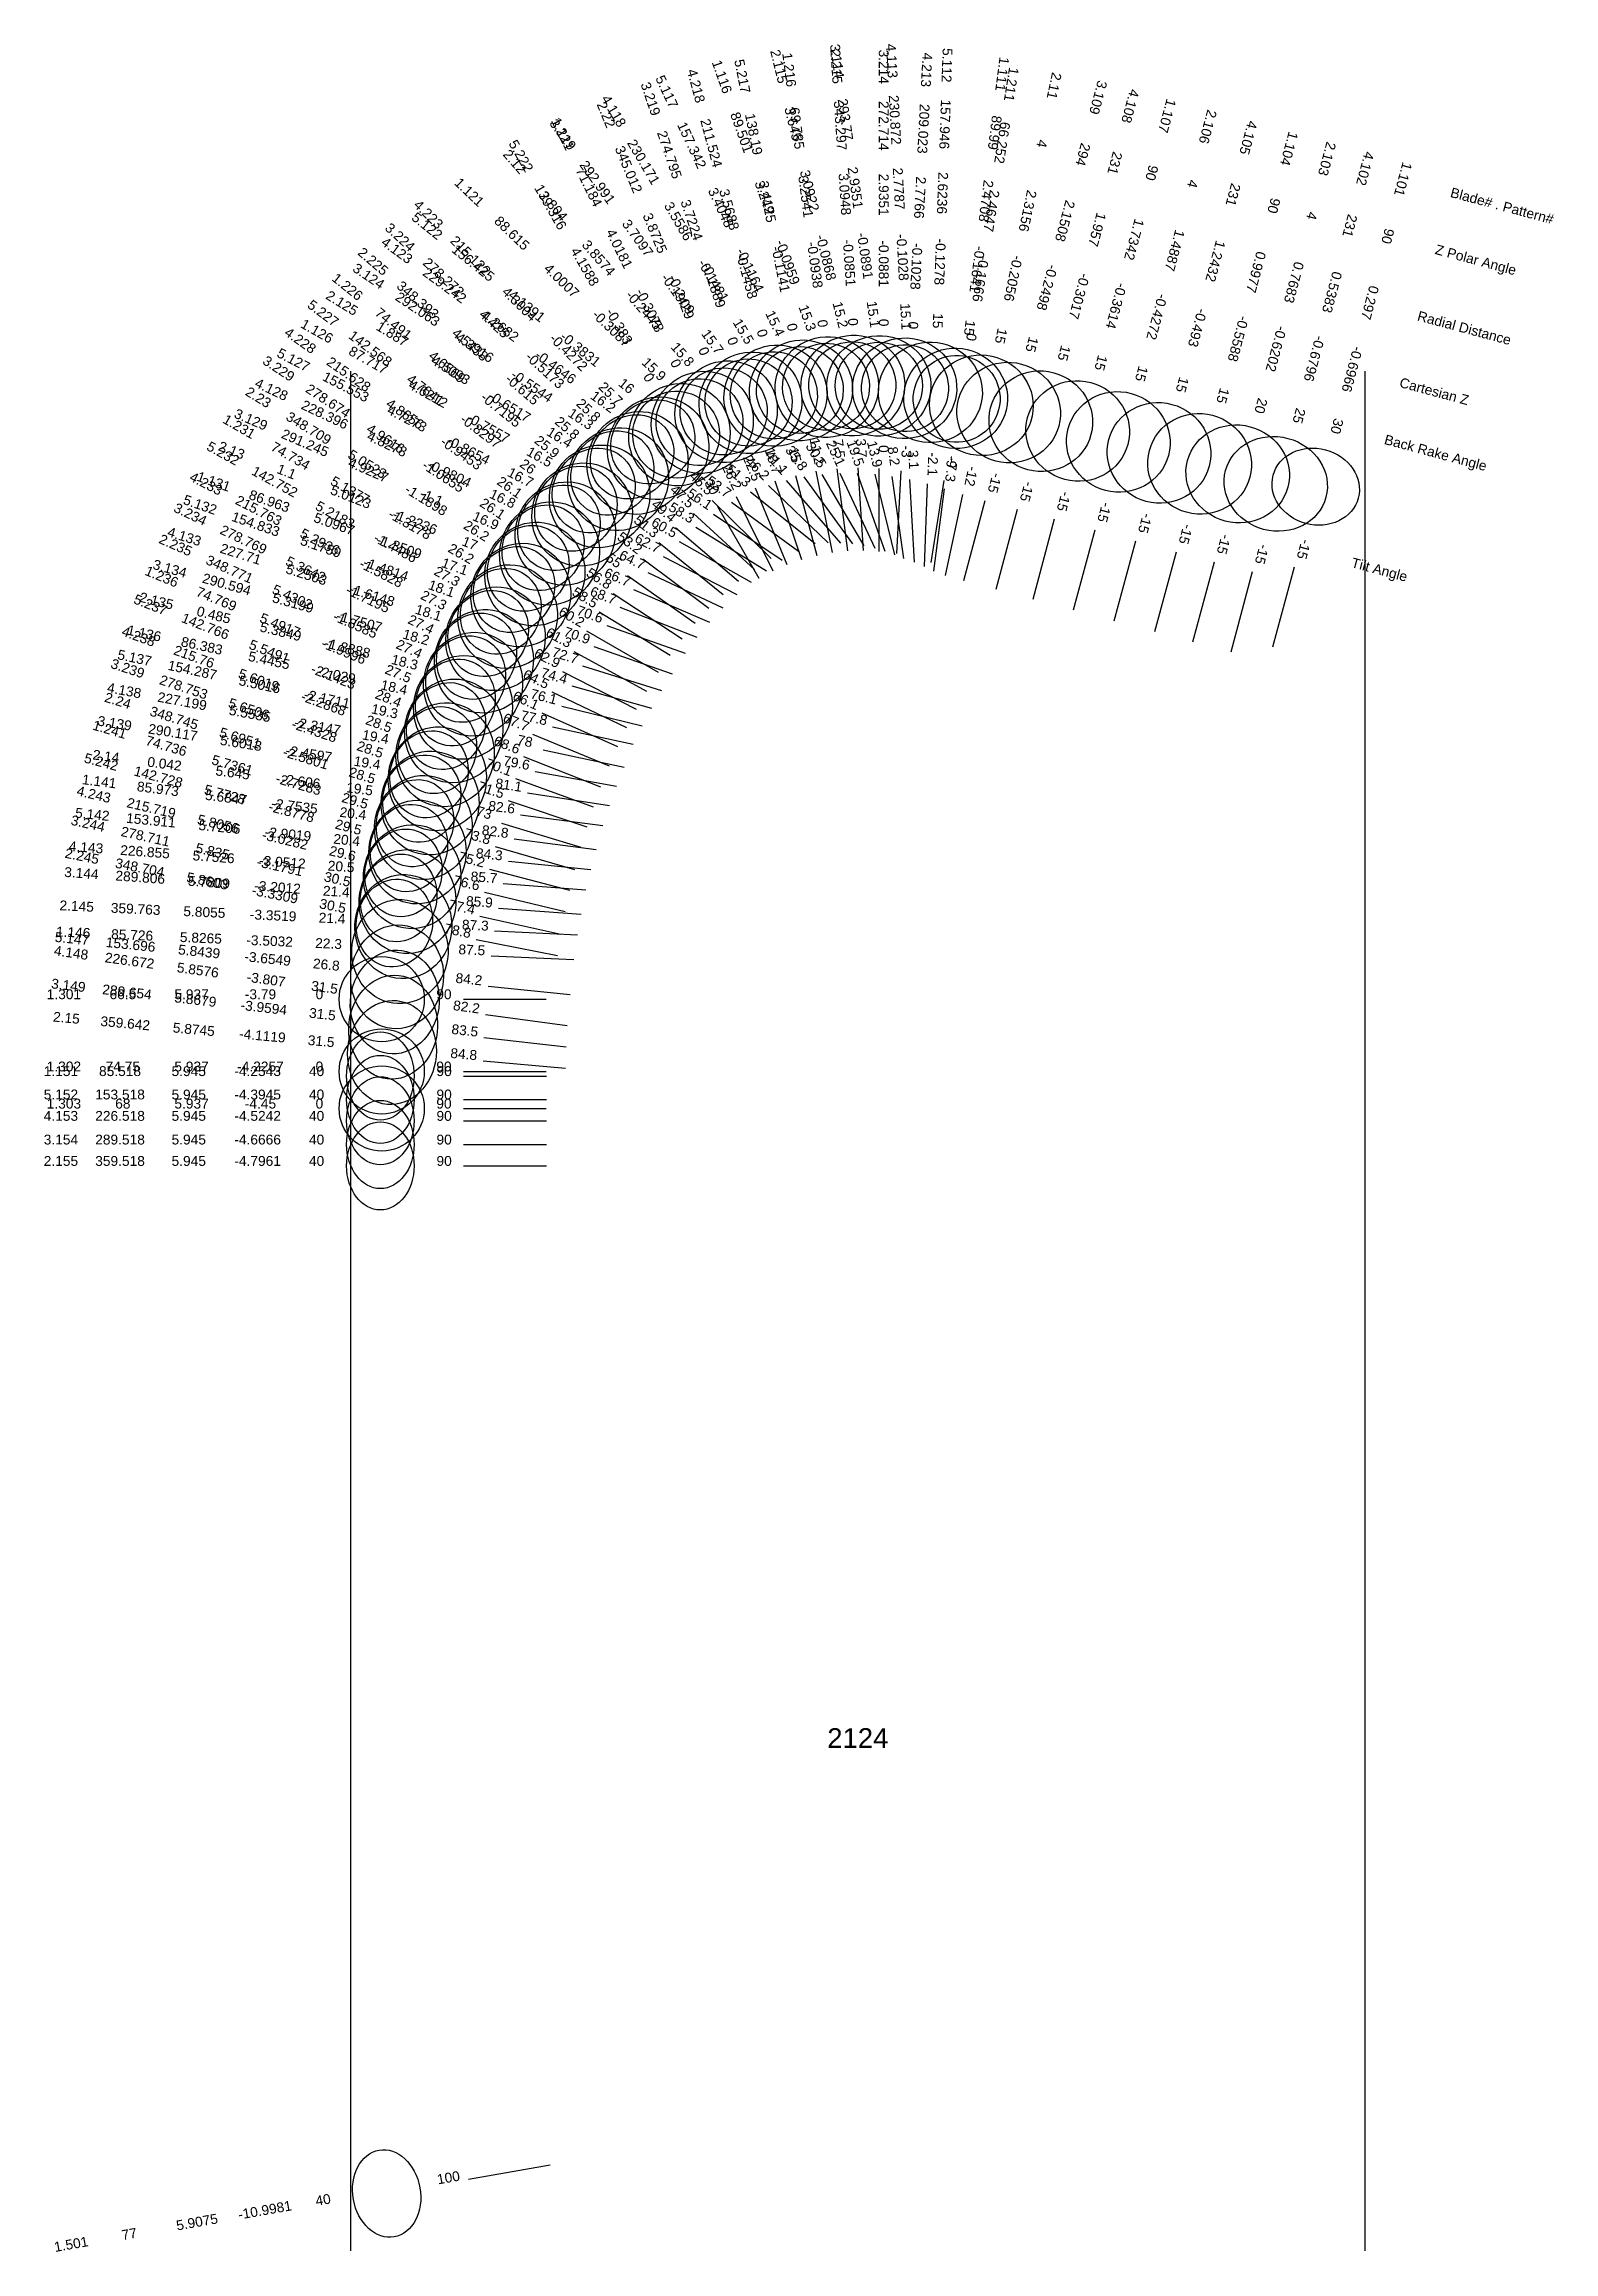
# Model space of a CAD drawing. Header units: inches. Extents: x 28 to 37.1, y 6.7 to 20.
import ezdxf
from ezdxf.enums import TextEntityAlignment as Align

# ---------------------------------------------------------------- set-up
doc = ezdxf.new("R2010")
doc.units = ezdxf.units.IN
doc.header["$MEASUREMENT"] = 0
for name, color, linetype, true_color in [('Blade_1', 30, 'Continuous', 0xff7f00), ('Blade_2', 7, 'Continuous', 0xcccc00), ('Blade_3', 7, 'Continuous', 0x00cc00), ('Blade_4', 7, 'Continuous', 0x00cccc), ('Blade_5', 7, 'Continuous', 0x0066cc)]:
    doc.layers.add(name, color=color, linetype=linetype, true_color=true_color)
doc.styles.get("Standard").update_dxf_attribs({"font": 'arial.ttf'})

msp = doc.modelspace()

# ---------------------------------------------------------------- linework, layer by layer
for p, q in [((29.875, 18), (29.875, 6.656)), ((36, 18), (36, 6.656))]:
    msp.add_line(p, q)
at = {"layer": 'Blade_1'}
for p, q in [((32.811, 17.41), (32.876, 16.915)), ((32.935, 17.384), (33.102, 16.913)), ((33.457, 17.34), (33.379, 16.846)), ((32.203, 17.244), (32.424, 16.795)), ((32.398, 17.31), (32.759, 16.964)), ((33.459, 17.289), (33.395, 16.793)), ((34.123, 17.106), (33.994, 16.623)), ((31.736, 16.966), (32.126, 16.653)), ((31.859, 16.973), (32.294, 16.727)), ((34.86, 16.908), (34.73, 16.426)), ((35.573, 16.817), (35.443, 16.334)), ((31.299, 16.432), (31.733, 16.184)), ((31.423, 16.466), (31.895, 16.299)), ((30.974, 15.809), (31.436, 15.619)), ((31.094, 15.854), (31.582, 15.749)), ((30.748, 15.131), (31.228, 14.992)), ((30.862, 15.177), (31.358, 15.114)), ((30.724, 14.472), (31.224, 14.45)), ((30.557, 14.21), (31.057, 14.21)), ((30.557, 13.774), (31.057, 13.774)), ((30.558, 13.746), (31.058, 13.746)), ((30.557, 13.55), (31.057, 13.55)), ((30.588, 7.089), (31.081, 7.176))]:
    msp.add_line(p, q, dxfattribs=at)
for centre, major_axis, ratio in [((32.751, 17.904), (0.296, 0.105), 0.964461), ((32.746, 17.906), (0.26, 0.034), 1), ((33.529, 17.836), (0.311, -0.04), 0.965898), ((31.999, 17.691), (0.217, 0.227), 0.961677), ((31.982, 17.692), (0.235, 0.116), 1), ((33.535, 17.833), (0.259, -0.041), 1), ((34.266, 17.639), (0.303, -0.081), 0.965926), ((35.002, 17.441), (0.303, -0.081), 0.965926), ((31.379, 17.244), (0.154, 0.273), 0.958623), ((31.343, 17.28), (0.166, 0.208), 0.899456), ((35.703, 17.303), (0.257, -0.069), 0.866025), ((30.903, 16.649), (0.104, 0.296), 0.955877), ((30.862, 16.682), (0.132, 0.231), 0.896879), ((30.554, 15.971), (0.066, 0.307), 0.949043), ((30.508, 16), (0.101, 0.246), 0.88737), ((30.264, 15.272), (0.074, 0.255), 0.870234), ((30.315, 15.246), (0.039, 0.312), 0.937362), ((30.173, 14.497), (0.014, 0.314), 0.925182), ((30.063, 14.21), (0, 0.257), 1), ((30.063, 13.774), (0, 0.257), 1), ((30.055, 13.746), (0, 0.266), 0.766045), ((30.063, 13.55), (0, 0.257), 1), ((30.093, 7.002), (-0.046, 0.262), 0.766045)]:
    msp.add_ellipse(centre, major_axis=major_axis, ratio=ratio, dxfattribs=at)
at = {"layer": 'Blade_2'}
for p, q in [((32.505, 17.34), (32.834, 16.963)), ((32.938, 17.416), (32.971, 16.917)), ((33.04, 17.378), (33.16, 16.892)), ((32.319, 17.295), (32.51, 16.833)), ((33.57, 17.255), (33.466, 16.766)), ((31.838, 17.057), (32.218, 16.732)), ((31.96, 17.059), (32.386, 16.796)), ((34.369, 17.04), (34.239, 16.557)), ((35.089, 16.847), (34.96, 16.364)), ((31.377, 16.547), (31.804, 16.286)), ((31.501, 16.576), (31.967, 16.394)), ((31.03, 15.938), (31.487, 15.735)), ((31.15, 15.979), (31.636, 15.859)), ((30.902, 15.323), (31.398, 15.259)), ((30.786, 15.273), (31.265, 15.127)), ((30.634, 14.571), (31.124, 14.474)), ((30.745, 14.622), (31.245, 14.598)), ((30.675, 13.838), (31.173, 13.793)), ((30.558, 13.204), (31.058, 13.204))]:
    msp.add_line(p, q, dxfattribs=at)
for centre, major_axis, ratio in [((32.908, 17.913), (0.305, 0.075), 0.964891), ((32.905, 17.915), (0.262, 0.017), 1), ((33.684, 17.794), (0.307, -0.065), 0.965926), ((32.143, 17.755), (0.237, 0.206), 0.962291), ((32.128, 17.757), (0.243, 0.1), 1), ((34.511, 17.573), (0.303, -0.081), 0.965926), ((31.491, 17.348), (0.165, 0.267), 0.959221), ((31.456, 17.385), (0.173, 0.202), 0.900016), ((35.232, 17.38), (0.303, -0.081), 0.939693), ((30.988, 16.776), (0.114, 0.293), 0.956389), ((30.948, 16.81), (0.139, 0.227), 0.89736), ((30.615, 16.111), (0.075, 0.305), 0.94944), ((30.57, 16.142), (0.108, 0.243), 0.887741), ((30.355, 15.394), (0.04, 0.311), 0.942807), ((30.305, 15.42), (0.078, 0.254), 0.87843), ((30.14, 14.669), (0.052, 0.261), 0.861253), ((30.194, 14.648), (0.015, 0.314), 0.931068), ((30.125, 13.888), (0.029, 0.313), 0.852344), ((30.055, 13.204), (0, 0.266), 0.766045)]:
    msp.add_ellipse(centre, major_axis=major_axis, ratio=ratio, dxfattribs=at)
at = {"layer": 'Blade_3'}
for p, q in [((32.438, 17.338), (32.599, 16.864)), ((32.613, 17.362), (32.906, 16.957)), ((33.065, 17.412), (33.065, 16.912)), ((33.143, 17.365), (33.214, 16.87)), ((33.706, 17.217), (33.577, 16.735)), ((31.946, 17.142), (32.314, 16.804)), ((32.066, 17.138), (32.481, 16.859)), ((31.46, 16.659), (31.878, 16.385)), ((31.584, 16.682), (32.043, 16.485)), ((31.09, 16.064), (31.542, 15.849)), ((31.211, 16.101), (31.693, 15.967)), ((30.827, 15.408), (31.301, 15.25)), ((30.944, 15.455), (31.438, 15.378)), ((30.656, 14.711), (31.144, 14.603)), ((30.769, 14.759), (31.268, 14.723)), ((30.68, 13.978), (31.177, 13.922)), ((30.558, 13.333), (31.058, 13.333))]:
    msp.add_line(p, q, dxfattribs=at)
for centre, major_axis, ratio in [((32.29, 17.809), (0.255, 0.184), 0.962884), ((33.065, 17.911), (0.311, 0.045), 0.965258), ((33.065, 17.912), (0.263, 0), 1), ((32.278, 17.811), (0.249, 0.084), 1), ((33.849, 17.75), (0.303, -0.081), 0.965926), ((31.608, 17.446), (0.175, 0.261), 0.959827), ((31.575, 17.483), (0.18, 0.196), 0.900585), ((31.077, 16.9), (0.124, 0.288), 0.95692), ((31.038, 16.934), (0.146, 0.223), 0.897858), ((30.68, 16.249), (0.084, 0.302), 0.949861), ((30.636, 16.28), (0.114, 0.24), 0.888134), ((30.399, 15.54), (0.049, 0.31), 0.943107), ((30.349, 15.567), (0.084, 0.252), 0.87871), ((30.165, 14.821), (0.058, 0.26), 0.861412), ((30.219, 14.799), (0.023, 0.313), 0.93124), ((30.132, 14.041), (0.035, 0.312), 0.852387), ((30.055, 13.333), (0, 0.266), 0.766045)]:
    msp.add_ellipse(centre, major_axis=major_axis, ratio=ratio, dxfattribs=at)
at = {"layer": 'Blade_4'}
for p, q in [((32.561, 17.371), (32.69, 16.888)), ((32.721, 17.377), (32.975, 16.946)), ((33.197, 17.398), (33.171, 16.899)), ((33.251, 17.347), (33.278, 16.847)), ((32.058, 17.22), (32.415, 16.869)), ((32.176, 17.209), (32.579, 16.913)), ((33.9, 17.166), (33.771, 16.683)), ((34.614, 16.974), (34.485, 16.491)), ((35.319, 16.788), (35.19, 16.305)), ((31.547, 16.766), (31.956, 16.479)), ((31.671, 16.784), (32.123, 16.571)), ((31.155, 16.188), (31.6, 15.96)), ((31.276, 16.221), (31.753, 16.072)), ((30.871, 15.541), (31.341, 15.371)), ((30.989, 15.585), (31.481, 15.495)), ((30.684, 14.855), (31.171, 14.74)), ((30.797, 14.908), (31.296, 14.87)), ((30.689, 14.118), (31.184, 14.051)), ((30.558, 13.476), (31.058, 13.476))]:
    msp.add_line(p, q, dxfattribs=at)
for centre, major_axis, ratio in [((32.441, 17.852), (0.271, 0.159), 0.96345), ((32.431, 17.854), (0.254, 0.068), 1), ((33.221, 17.897), (0.314, 0.017), 0.965556), ((33.223, 17.897), (0.262, -0.014), 1), ((34.043, 17.698), (0.303, -0.081), 0.965926), ((31.732, 17.535), (0.186, 0.253), 0.960439), ((31.7, 17.573), (0.187, 0.19), 0.901159), ((34.757, 17.507), (0.303, -0.081), 0.965926), ((35.462, 17.32), (0.303, -0.081), 0.906308), ((31.172, 17.02), (0.134, 0.284), 0.957472), ((31.134, 17.055), (0.153, 0.218), 0.898376), ((30.75, 16.385), (0.094, 0.3), 0.950305), ((30.706, 16.417), (0.121, 0.237), 0.88855), ((30.446, 15.685), (0.057, 0.309), 0.943431), ((30.398, 15.713), (0.091, 0.25), 0.879012), ((30.194, 14.972), (0.061, 0.259), 0.869797), ((30.247, 14.949), (0.023, 0.313), 0.936892), ((30.142, 14.193), (0.043, 0.311), 0.852453), ((30.055, 13.476), (0, 0.266), 0.766045)]:
    msp.add_ellipse(centre, major_axis=major_axis, ratio=ratio, dxfattribs=at)
at = {"layer": 'Blade_5'}
for p, q in [((32.685, 17.396), (32.783, 16.905)), ((32.829, 17.384), (33.04, 16.931)), ((33.357, 17.321), (33.339, 16.821)), ((32.291, 17.272), (32.681, 16.959)), ((32.091, 17.184), (32.341, 16.751)), ((31.639, 16.868), (32.039, 16.569)), ((31.763, 16.881), (32.207, 16.652)), ((31.223, 16.309), (31.662, 16.069)), ((31.345, 16.338), (31.818, 16.174)), ((30.92, 15.674), (31.385, 15.491)), ((31.038, 15.714), (31.527, 15.61)), ((30.714, 14.994), (31.198, 14.867)), ((30.828, 15.043), (31.326, 14.993)), ((30.705, 14.289), (31.202, 14.238)), ((30.558, 13.605), (31.058, 13.605))]:
    msp.add_line(p, q, dxfattribs=at)
for centre, major_axis, ratio in [((32.595, 17.884), (0.284, 0.133), 0.963978), ((32.588, 17.886), (0.257, 0.051), 1), ((33.376, 17.872), (0.314, -0.011), 0.965772), ((31.861, 17.617), (0.196, 0.245), 0.961051), ((31.841, 17.617), (0.227, 0.131), 1), ((31.273, 17.135), (0.144, 0.279), 0.958041), ((31.236, 17.17), (0.159, 0.213), 0.898909), ((30.824, 16.519), (0.103, 0.297), 0.950772), ((30.782, 16.551), (0.128, 0.233), 0.888986), ((30.498, 15.829), (0.065, 0.307), 0.943778), ((30.451, 15.858), (0.097, 0.248), 0.879335), ((30.227, 15.122), (0.068, 0.257), 0.870003), ((30.279, 15.098), (0.031, 0.312), 0.937114), ((30.156, 14.345), (0.032, 0.312), 0.892196), ((30.055, 13.605), (0, 0.266), 0.766045)]:
    msp.add_ellipse(centre, major_axis=major_axis, ratio=ratio, dxfattribs=at)

# ---------------------------------------------------------------- texts
for s, height, p in [('Blade# . Pattern#', 0.05937, (36.519, 19.081)), ('Z Polar Angle', 0.05937, (36.427, 18.737)), ('Radial Distance', 0.05937, (36.32, 18.336)), ('Cartesian Z', 0.05937, (36.212, 17.934)), ('Back Rake Angle', 0.05937, (36.12, 17.59)), ('Tilt Angle', 0.0594, (35.921, 16.847))]:
    msp.add_text(s, height=height, rotation=345).set_placement(p, align=Align.MIDDLE_LEFT)
msp.add_text('2124', height=0.1187).set_placement((32.938, 9.751), align=Align.MIDDLE_CENTER)
at = {"layer": 'Blade_1'}
for s, rotation, p in [('1.116', 289.5264, (32.09, 19.767)), ('1.216', 277.5, (32.495, 19.815)), ('1.111', 262.6841, (33.781, 19.796)), ('1.211', 261, (33.836, 19.735)), ('69.785', 277.5, (32.541, 19.462)), ('1.107', 255, (34.777, 19.548)), ('1.221', 296.25, (31.13, 19.419)), ('89.501', 289.5264, (32.209, 19.431)), ('89.99', 262.6841, (33.736, 19.443)), ('66.252', 261, (33.781, 19.383)), ('1.104', 255, (35.514, 19.35)), ('71.184', 296.25, (31.288, 19.099)), ('90', 255, (34.685, 19.204)), ('1.101', 255, (36.202, 19.166)), ('1.121', 316.231, (30.572, 19.059)), ('3.249', 289.5264, (32.348, 19.039)), ('3.2541', 277.5, (32.595, 19.049)), ('2.4708', 262.6841, (33.683, 19.031)), ('2.4647', 261, (33.716, 18.972)), ('88.615', 316.231, (30.829, 18.812)), ('90', 255, (35.422, 19.006)), ('4.0181', 296.25, (31.472, 18.726)), ('1.7342', 255, (34.578, 18.802)), ('90', 255, (36.11, 18.822)), ('-0.0959', 289.5264, (32.487, 18.648)), ('-0.0938', 277.5, (32.65, 18.637)), ('-0.1641', 262.6841, (33.63, 18.618)), ('-0.1666', 261, (33.651, 18.562)), ('0.9977', 255, (35.314, 18.605)), ('1.226', 321.311, (29.838, 18.486)), ('4.0007', 316.231, (31.129, 18.525)), ('-0.3614', 255, (34.47, 18.401)), ('-0.3078', 296.25, (31.656, 18.354)), ('15.3', 289.5264, (32.606, 18.312)), ('0.297', 255, (36.002, 18.421)), ('1.126', 330.5397, (29.658, 18.216)), ('74.491', 321.311, (30.116, 18.263)), ('-0.3087', 316.231, (31.43, 18.237)), ('0', 277.5, (32.696, 18.284)), ('15', 262.6841, (33.584, 18.265)), ('-0.5588', 255, (35.207, 18.203)), ('87.717', 330.5397, (29.968, 18.041)), ('0', 261, (33.595, 18.21)), ('-0.6966', 255, (35.895, 18.019)), ('4.6569', 321.311, (30.44, 18.003)), ('15.9', 316.231, (31.687, 17.991)), ('0', 296.25, (31.813, 18.034)), ('15', 255, (34.378, 18.057)), ('4.6212', 330.5397, (30.33, 17.837)), ('15', 255, (35.114, 17.859)), ('1.231', 330.2338, (29.188, 17.64)), ('-0.7557', 330.5397, (30.692, 17.632)), ('-0.7195', 321.311, (30.765, 17.744)), ('25.9', 321.311, (31.043, 17.521)), ('7.5', 277.5, (32.796, 17.528)), ('30', 255, (35.803, 17.675)), ('74.734', 330.2338, (29.498, 17.463)), ('16.5', 330.5397, (31.002, 17.457)), ('46.2', 316.231, (32.312, 17.392)), ('19.5', 289.5264, (32.896, 17.496)), ('-7.3', 262.6841, (33.474, 17.407)), ('-9', 261, (33.476, 17.457)), ('1.131', 340.574, (29.039, 17.306)), ('5.1377', 330.2338, (29.858, 17.256)), ('26.2', 296.25, (32.151, 17.35)), ('86.963', 340.574, (29.375, 17.188)), ('-15', 255, (34.154, 17.221)), ('5.0967', 340.574, (29.767, 17.05)), ('-1.3178', 330.2338, (30.219, 17.05)), ('51.3', 321.311, (31.643, 17.04)), ('60.5', 330.5397, (31.756, 17.031)), ('-15', 255, (34.89, 17.023)), ('-1.3509', 340.574, (30.159, 16.912)), ('26.2', 330.2338, (30.528, 16.873)), ('-15', 255, (35.603, 16.932)), ('1.236', 337.6644, (28.724, 16.733)), ('17.1', 340.574, (30.495, 16.793)), ('74.769', 337.6644, (29.054, 16.598)), ('5.4917', 337.6644, (29.438, 16.44)), ('60.2', 330.2338, (31.196, 16.491)), ('70.6', 340.574, (31.311, 16.505)), ('1.136', 347.7861, (28.623, 16.389)), ('86.383', 347.7861, (28.971, 16.314)), ('5.4455', 347.7861, (29.377, 16.226)), ('-1.9996', 337.6644, (29.823, 16.282)), ('-2.029', 347.7861, (29.783, 16.138)), ('18.4', 347.7861, (30.132, 16.063)), ('27.5', 337.6644, (30.152, 16.147)), ('1.241', 343.8241, (28.412, 15.809)), ('67.7', 337.6644, (30.864, 15.854)), ('77.8', 347.7861, (30.977, 15.879)), ('74.736', 343.8241, (28.754, 15.71)), ('5.7361', 343.8241, (29.153, 15.594)), ('1.141', 352.7884, (28.354, 15.495)), ('85.973', 352.7884, (28.708, 15.45)), ('5.6847', 352.7884, (29.12, 15.398)), ('-2.7283', 343.8241, (29.552, 15.478)), ('-2.7535', 352.7884, (29.533, 15.346)), ('20.4', 352.7884, (29.886, 15.301)), ('29.5', 343.8241, (29.894, 15.379)), ('73.8', 343.8241, (30.633, 15.164)), ('82.8', 352.7884, (30.745, 15.192)), ('1.146', 357.4682, (28.199, 14.584)), ('85.726', 357.4682, (28.555, 14.568)), ('5.8265', 357.4682, (28.97, 14.55)), ('-3.5032', 357.4682, (29.385, 14.532)), ('22.3', 357.4682, (29.741, 14.516)), ('87.5', 357.4682, (30.606, 14.478)), ('1.301', 360, (28.144, 14.21)), ('66.5', 360, (28.5, 14.21)), ('5.937', 360, (28.915, 14.21)), ('-3.79', 360, (29.331, 14.21)), ('0', 360, (29.687, 14.21)), ('90', 360, (30.439, 14.21)), ('1.302', 360, (28.144, 13.774)), ('74.75', 360, (28.5, 13.774)), ('5.937', 360, (28.915, 13.774)), ('-4.2257', 360, (29.331, 13.774)), ('0', 360, (29.687, 13.774)), ('90', 360, (30.439, 13.774)), ('1.303', 360, (28.144, 13.55)), ('68', 360, (28.5, 13.55)), ('5.937', 360, (28.915, 13.55)), ('-4.45', 360, (29.331, 13.55)), ('0', 360, (29.687, 13.55)), ('90', 360, (30.439, 13.55)), ('100', 10, (30.471, 7.069)), ('-10.9981', 10, (29.363, 6.873)), ('40', 10, (29.714, 6.935)), ('5.9075', 10, (28.953, 6.801)), ('1.501', 10, (28.193, 6.667)), ('77', 10, (28.544, 6.729))]:
    msp.add_text(s, height=0.0594, rotation=rotation, dxfattribs=at).set_placement(p, align=Align.CENTER)
for s, p in [('1.151', (28.126, 13.746)), ('85.518', (28.483, 13.746)), ('5.945', (28.898, 13.746)), ('-4.2543', (29.314, 13.746)), ('40', (29.67, 13.746)), ('90', (30.44, 13.746))]:
    msp.add_text(s, height=0.0594, dxfattribs=at).set_placement(p, align=Align.CENTER)
at = {"layer": 'Blade_2'}
for s, rotation, p in [('2.115', 283.9002, (32.433, 19.832)), ('2.215', 273.75, (32.779, 19.836)), ('2.11', 258, (34.095, 19.728)), ('2.22', 292.5, (31.391, 19.536)), ('3.645', 283.9002, (32.519, 19.486)), ('343.297', 273.75, (32.803, 19.48)), ('2.106', 255, (35.023, 19.482)), ('2.12', 311.0789, (30.844, 19.245)), ('345.012', 292.5, (31.527, 19.206)), ('4', 258, (34.021, 19.379)), ('2.103', 255, (35.743, 19.289)), ('3.0922', 283.9002, (32.618, 19.083)), ('3.0948', 273.75, (32.83, 19.066)), ('2.804', 311.0789, (31.078, 18.977)), ('2.3156', 258, (33.935, 18.973)), ('4', 255, (34.931, 19.138)), ('3.8725', 292.5, (31.686, 18.822)), ('4', 255, (35.651, 18.945)), ('3.8574', 311.0789, (31.351, 18.664)), ('-0.0868', 283.9002, (32.718, 18.679)), ('-0.0851', 273.75, (32.857, 18.651)), ('1.4887', 255, (34.823, 18.736)), ('2.225', 319.4065, (29.992, 18.64)), ('-0.2056', 258, (33.848, 18.566)), ('0.7683', 255, (35.543, 18.543)), ('348.393', 319.4065, (30.262, 18.408)), ('-0.2429', 292.5, (31.845, 18.438)), ('2.125', 328.3408, (29.808, 18.386)), ('-0.2445', 311.0789, (31.624, 18.35)), ('15.2', 283.9002, (32.804, 18.333)), ('-0.4272', 255, (34.716, 18.335)), ('1.887', 328.3408, (30.112, 18.199)), ('0', 273.75, (32.88, 18.295)), ('15', 258, (33.774, 18.218)), ('-0.6202', 255, (35.436, 18.142)), ('4.5438', 319.4065, (30.578, 18.138)), ('15.8', 311.0789, (31.858, 18.082)), ('0', 292.5, (31.982, 18.109)), ('4.5093', 328.3408, (30.465, 17.981)), ('15', 255, (34.623, 17.991)), ('2.23', 328.5204, (29.303, 17.817)), ('-0.6517', 328.3408, (30.819, 17.762)), ('-0.615', 319.4065, (30.893, 17.867)), ('348.709', 328.5204, (29.607, 17.631)), ('25.8', 319.4065, (31.164, 17.635)), ('20', 255, (35.344, 17.798)), ('16.4', 328.3408, (31.122, 17.575)), ('3.7', 273.75, (32.93, 17.534)), ('2.13', 338.6785, (29.146, 17.495)), ('5.0523', 328.5204, (29.961, 17.414)), ('22.5', 292.5, (32.273, 17.405)), ('41.1', 311.0789, (32.427, 17.429)), ('13.9', 283.9002, (33.012, 17.493)), ('1.1', 338.6785, (29.478, 17.366)), ('-12', 258, (33.594, 17.371)), ('5.0123', 338.6785, (29.866, 17.214)), ('-1.1898', 328.5204, (30.316, 17.197)), ('49.4', 319.4065, (31.748, 17.135)), ('58.3', 328.3408, (31.859, 17.121)), ('-15', 255, (34.399, 17.155)), ('-1.2236', 338.6785, (30.253, 17.063)), ('26.2', 328.5204, (30.62, 17.011)), ('2.235', 336.1045, (28.807, 16.923)), ('17', 338.6785, (30.585, 16.934)), ('-15', 255, (35.12, 16.962)), ('348.771', 336.1045, (29.132, 16.778)), ('2.135', 346.1182, (28.696, 16.585)), ('5.4302', 336.1045, (29.512, 16.61)), ('58.5', 328.5204, (31.276, 16.609)), ('68.7', 338.6785, (31.391, 16.619)), ('0.485', 346.1182, (29.042, 16.5)), ('-1.8585', 336.1045, (29.892, 16.442)), ('5.3849', 346.1182, (29.446, 16.4)), ('-1.8888', 346.1182, (29.849, 16.3)), ('18.3', 346.1182, (30.195, 16.215)), ('27.4', 336.1045, (30.218, 16.297)), ('2.24', 343.0088, (28.461, 15.983)), ('66.1', 336.1045, (30.922, 15.986)), ('76.1', 346.1182, (31.035, 16.007)), ('348.745', 343.0088, (28.801, 15.879)), ('5.6951', 343.0088, (29.199, 15.758)), ('-2.5801', 343.0088, (29.596, 15.636)), ('2.14', 352.6495, (28.395, 15.647)), ('0.042', 352.6495, (28.748, 15.601)), ('5.645', 352.6495, (29.16, 15.548)), ('28.5', 343.0088, (29.937, 15.532)), ('-2.606', 352.6495, (29.572, 15.495)), ('19.5', 352.6495, (29.926, 15.449)), ('73', 343.0088, (30.673, 15.307)), ('82.6', 352.6495, (30.784, 15.339)), ('2.245', 348.7928, (28.248, 15.044)), ('348.704', 348.7928, (28.597, 14.975)), ('5.8603', 348.7928, (29.005, 14.894)), ('2.145', 357.2633, (28.22, 14.742)), ('359.763', 357.2633, (28.576, 14.725)), ('-3.3309', 348.7928, (29.413, 14.813)), ('30.5', 348.7928, (29.762, 14.744)), ('5.8055', 357.2633, (28.991, 14.706)), ('-3.3519', 357.2633, (29.406, 14.686)), ('21.4', 357.2633, (29.762, 14.669)), ('78.8', 348.7928, (30.517, 14.594)), ('87.3', 357.2633, (30.627, 14.627)), ('2.15', 354.7879, (28.157, 14.068)), ('359.642', 354.7879, (28.512, 14.035)), ('5.8745', 354.7879, (28.926, 13.998)), ('-4.1119', 354.7879, (29.34, 13.96)), ('31.5', 354.7879, (29.695, 13.927)), ('84.8', 354.7879, (30.556, 13.849))]:
    msp.add_text(s, height=0.0594, rotation=rotation, dxfattribs=at).set_placement(p, align=Align.CENTER)
for s, p in [('2.155', (28.126, 13.204)), ('359.518', (28.483, 13.204)), ('5.945', (28.898, 13.204)), ('-4.7961', (29.314, 13.204)), ('40', (29.67, 13.204)), ('90', (30.44, 13.204))]:
    msp.add_text(s, height=0.0594, dxfattribs=at).set_placement(p, align=Align.CENTER)
at = {"layer": 'Blade_3'}
for s, rotation, p in [('3.114', 278.1775, (32.784, 19.867)), ('3.214', 270, (33.065, 19.837)), ('3.219', 288.75, (31.659, 19.634)), ('3.109', 255, (34.361, 19.659)), ('293.77', 278.1775, (32.834, 19.515)), ('272.714', 270, (33.065, 19.481)), ('3.119', 305.8341, (31.133, 19.411)), ('274.795', 288.75, (31.773, 19.297)), ('294', 255, (34.269, 19.315)), ('292.991', 305.8341, (31.342, 19.123)), ('2.9351', 278.1775, (32.894, 19.103)), ('2.9351', 270, (33.065, 19.065)), ('3.7224', 288.75, (31.907, 18.903)), ('2.1508', 255, (34.161, 18.914)), ('3.224', 317.4583, (30.154, 18.787)), ('3.7097', 305.8341, (31.585, 18.786)), ('-0.0891', 278.1775, (32.953, 18.692)), ('-0.0881', 270, (33.065, 18.649)), ('278.272', 317.4583, (30.417, 18.546)), ('3.124', 326.0693, (29.968, 18.549)), ('-0.1909', 305.8341, (31.828, 18.449)), ('-0.1889', 288.75, (32.041, 18.51)), ('-0.2498', 255, (34.053, 18.512)), ('292.063', 326.0693, (30.264, 18.35)), ('15.1', 278.1775, (33.003, 18.339)), ('4.425', 317.4583, (30.723, 18.265)), ('0', 270, (33.065, 18.293)), ('4.3916', 326.0693, (30.609, 18.118)), ('15.7', 305.8341, (32.037, 18.16)), ('0', 288.75, (32.155, 18.172)), ('15', 255, (33.961, 18.168)), ('3.229', 326.7744, (29.425, 17.991)), ('-0.5544', 326.0693, (30.954, 17.886)), ('-0.5173', 317.4583, (31.029, 17.984)), ('278.674', 326.7744, (29.723, 17.796)), ('3.129', 336.7327, (29.262, 17.681)), ('16.3', 326.0693, (31.249, 17.687)), ('25.8', 317.4583, (31.292, 17.743)), ('291.245', 336.7327, (29.589, 17.54)), ('4.9616', 326.7744, (30.071, 17.568)), ('4.9227', 336.7327, (29.971, 17.376)), ('18.7', 288.75, (32.4, 17.45)), ('35.8', 305.8341, (32.544, 17.458)), ('0', 270, (33.065, 17.531)), ('8.2', 278.1775, (33.126, 17.483)), ('-1.0655', 326.7744, (30.419, 17.341)), ('-15', 255, (33.737, 17.332)), ('3.234', 334.5189, (28.895, 17.11)), ('-1.1', 336.7327, (30.352, 17.212)), ('26.1', 326.7744, (30.717, 17.145)), ('47.5', 317.4583, (31.858, 17.223)), ('56.1', 326.0693, (31.967, 17.204)), ('278.769', 334.5189, (29.216, 16.957)), ('16.9', 336.7327, (30.68, 17.071)), ('3.134', 344.4133, (28.776, 16.78)), ('5.3642', 334.5189, (29.592, 16.778)), ('56.8', 326.7744, (31.36, 16.724)), ('66.7', 336.7327, (31.475, 16.729)), ('290.594', 344.4133, (29.119, 16.685)), ('5.3199', 344.4133, (29.52, 16.573)), ('-1.7195', 334.5189, (29.967, 16.599)), ('-1.7507', 344.4133, (29.92, 16.461)), ('27.4', 334.5189, (30.288, 16.446)), ('18.2', 344.4133, (30.263, 16.366)), ('3.239', 341.5439, (28.52, 16.178)), ('278.753', 341.5439, (28.858, 16.065)), ('64.5', 334.5189, (30.983, 16.115)), ('74.4', 344.4133, (31.097, 16.133)), ('5.6506', 341.5439, (29.252, 15.933)), ('3.139', 351.1146, (28.446, 15.846)), ('290.117', 351.1146, (28.798, 15.791)), ('-2.4328', 341.5439, (29.647, 15.802)), ('5.6013', 351.1146, (29.209, 15.726)), ('-2.4597', 351.1146, (29.619, 15.662)), ('28.5', 341.5439, (29.984, 15.689)), ('19.4', 351.1146, (29.971, 15.607)), ('71.5', 341.5439, (30.714, 15.445)), ('81.1', 351.1146, (30.826, 15.473)), ('3.244', 347.4301, (28.283, 15.241)), ('278.711', 347.4301, (28.63, 15.163)), ('5.835', 347.4301, (29.036, 15.073)), ('-3.1791', 347.4301, (29.442, 14.982)), ('3.144', 355.8664, (28.248, 14.941)), ('289.806', 355.8664, (28.603, 14.916)), ('5.7809', 355.8664, (29.018, 14.886)), ('-3.2012', 355.8664, (29.432, 14.856)), ('30.5', 347.4301, (29.789, 14.905)), ('21.4', 355.8664, (29.787, 14.83)), ('77.4', 347.4301, (30.541, 14.737)), ('85.9', 355.8664, (30.651, 14.768)), ('3.149', 353.5087, (28.168, 14.264)), ('289.654', 353.5087, (28.522, 14.224)), ('5.8679', 353.5087, (28.935, 14.177)), ('-3.9594', 353.5087, (29.348, 14.13)), ('31.5', 353.5087, (29.702, 14.09)), ('83.5', 353.5087, (30.562, 13.992))]:
    msp.add_text(s, height=0.0594, rotation=rotation, dxfattribs=at).set_placement(p, align=Align.CENTER)
for s, p in [('3.154', (28.126, 13.333)), ('289.518', (28.483, 13.333)), ('5.945', (28.898, 13.333)), ('-4.6666', (29.314, 13.333)), ('40', (29.67, 13.333)), ('90', (30.44, 13.333))]:
    msp.add_text(s, height=0.0594, dxfattribs=at).set_placement(p, align=Align.CENTER)
at = {"layer": 'Blade_4'}
for s, rotation, p in [('4.113', 273.1062, (33.114, 19.871)), ('4.213', 267, (33.324, 19.82)), ('4.218', 285, (31.933, 19.714)), ('4.118', 300.4911, (31.439, 19.555)), ('230.872', 273.1062, (33.133, 19.515)), ('209.023', 267, (33.305, 19.464)), ('4.108', 255, (34.555, 19.607)), ('211.524', 285, (32.025, 19.369)), ('4.105', 255, (35.268, 19.416)), ('230.171', 300.4911, (31.619, 19.248)), ('231', 255, (34.462, 19.263)), ('4.102', 255, (35.973, 19.23)), ('2.7787', 273.1062, (33.156, 19.1)), ('3.5688', 285, (32.133, 18.968)), ('2.7766', 267, (33.284, 19.049)), ('231', 255, (35.176, 19.072)), ('4.223', 315.4636, (30.325, 18.925)), ('3.5586', 300.4911, (31.83, 18.89)), ('1.957', 255, (34.355, 18.862)), ('231', 255, (35.881, 18.885)), ('4.123', 323.7196, (30.138, 18.705)), ('215.122', 315.4636, (30.579, 18.676)), ('-0.1028', 273.1062, (33.179, 18.685)), ('1.2432', 255, (35.069, 18.671)), ('-0.1481', 300.4911, (32.041, 18.532)), ('-0.1458', 285, (32.24, 18.567)), ('-0.1028', 267, (33.262, 18.634)), ('229.242', 323.7196, (30.426, 18.494)), ('-0.3017', 255, (34.247, 18.46)), ('0.5383', 255, (35.773, 18.484)), ('4.3004', 315.4636, (30.875, 18.384)), ('15.1', 273.1062, (33.198, 18.329)), ('4.2682', 323.7196, (30.761, 18.248)), ('15.5', 300.4911, (32.222, 18.225)), ('0', 285, (32.333, 18.222)), ('0', 267, (33.243, 18.278)), ('-0.493', 255, (34.961, 18.269)), ('4.228', 324.9912, (29.555, 18.161)), ('-0.4272', 315.4636, (31.171, 18.093)), ('15', 255, (34.155, 18.116)), ('-0.6796', 255, (35.666, 18.083)), ('215.628', 324.9912, (29.847, 17.957)), ('-0.4646', 323.7196, (31.096, 18.002)), ('4.128', 334.7289, (29.385, 17.863)), ('16.2', 323.7196, (31.383, 17.791)), ('25.7', 315.4636, (31.425, 17.843)), ('15', 255, (34.869, 17.925)), ('228.396', 334.7289, (29.707, 17.711)), ('4.8656', 324.9912, (30.187, 17.718)), ('25', 255, (35.574, 17.738)), ('4.8278', 334.7289, (30.083, 17.534)), ('-0.9453', 324.9912, (30.527, 17.48)), ('15', 285, (32.53, 17.486)), ('30.5', 300.4911, (32.661, 17.479)), ('-3', 267, (33.203, 17.516)), ('3.1', 273.1062, (33.245, 17.465)), ('4.233', 332.9071, (28.989, 17.295)), ('-0.9804', 334.7289, (30.459, 17.356)), ('26.1', 324.9912, (30.819, 17.275)), ('45.5', 315.4636, (31.974, 17.303)), ('53.7', 323.7196, (32.081, 17.279)), ('-15', 255, (33.931, 17.28)), ('215.763', 332.9071, (29.307, 17.133)), ('16.8', 334.7289, (30.781, 17.204)), ('-15', 255, (34.645, 17.089)), ('4.133', 342.6706, (28.863, 16.974)), ('227.71', 342.6706, (29.203, 16.868)), ('5.2936', 332.9071, (29.677, 16.944)), ('-15', 255, (35.35, 16.902)), ('5.2503', 342.6706, (29.6, 16.744)), ('-1.5828', 332.9071, (30.047, 16.755)), ('55', 324.9912, (31.449, 16.834)), ('64.7', 334.7289, (31.564, 16.835)), ('-1.6148', 342.6706, (29.996, 16.62)), ('27.3', 332.9071, (30.364, 16.592)), ('18.1', 342.6706, (30.337, 16.514)), ('4.238', 340.0585, (28.585, 16.371)), ('215.76', 340.0585, (28.92, 16.249)), ('62.9', 332.9071, (31.049, 16.242)), ('72.7', 342.6706, (31.163, 16.256)), ('5.6019', 340.0585, (29.311, 16.108)), ('4.138', 349.5517, (28.503, 16.044)), ('227.199', 349.5517, (28.853, 15.979)), ('-2.2868', 340.0585, (29.702, 15.966)), ('5.5535', 349.5517, (29.262, 15.904)), ('-2.3147', 349.5517, (29.671, 15.828)), ('28.5', 340.0585, (30.036, 15.844)), ('19.4', 349.5517, (30.021, 15.764)), ('70.1', 340.0585, (30.76, 15.582)), ('79.6', 349.5517, (30.872, 15.607)), ('4.243', 346.6447, (28.318, 15.417)), ('215.719', 346.6447, (28.665, 15.335)), ('5.8056', 346.6447, (29.069, 15.239)), ('-3.0282', 346.6447, (29.473, 15.143)), ('4.143', 355.7096, (28.276, 15.097)), ('226.855', 355.7096, (28.632, 15.07)), ('5.7526', 355.7096, (29.046, 15.039)), ('-3.0512', 355.7096, (29.461, 15.008)), ('29.6', 346.6447, (29.82, 15.061)), ('20.5', 355.7096, (29.816, 14.981)), ('76.6', 346.6447, (30.569, 14.883)), ('85.7', 355.7096, (30.679, 14.916)), ('4.148', 352.213, (28.184, 14.461)), ('226.672', 352.213, (28.537, 14.413)), ('5.8576', 352.213, (28.949, 14.356)), ('-3.807', 352.213, (29.361, 14.3)), ('31.5', 352.213, (29.714, 14.252)), ('82.2', 352.213, (30.571, 14.134))]:
    msp.add_text(s, height=0.0594, rotation=rotation, dxfattribs=at).set_placement(p, align=Align.CENTER)
for s, p in [('4.153', (28.126, 13.476)), ('226.518', (28.483, 13.476)), ('5.945', (28.898, 13.476)), ('-4.5242', (29.314, 13.476)), ('40', (29.67, 13.476)), ('90', (30.44, 13.476))]:
    msp.add_text(s, height=0.0594, dxfattribs=at).set_placement(p, align=Align.CENTER)
at = {"layer": 'Blade_5'}
for s, rotation, p in [('5.217', 281.25, (32.212, 19.774)), ('5.112', 267.9429, (33.447, 19.847)), ('5.117', 295.0554, (31.758, 19.674)), ('157.946', 267.9429, (33.435, 19.491)), ('157.342', 295.0554, (31.909, 19.351)), ('138.19', 281.25, (32.281, 19.425)), ('5.222', 300, (30.879, 19.284)), ('2.6236', 267.9429, (33.42, 19.076)), ('139.316', 300, (31.057, 18.976)), ('3.4048', 295.0554, (32.085, 18.975)), ('3.4125', 281.25, (32.363, 19.017)), ('5.122', 321.2892, (30.319, 18.853)), ('-0.1278', 267.9429, (33.405, 18.661)), ('156.425', 321.2892, (30.597, 18.63)), ('4.1588', 300, (31.265, 18.616)), ('-0.1164', 295.0554, (32.261, 18.598)), ('-0.1141', 281.25, (32.444, 18.609)), ('5.227', 323.1702, (29.692, 18.326)), ('4.1391', 321.2892, (30.921, 18.37)), ('-0.383', 300, (31.472, 18.256)), ('15.4', 295.0554, (32.412, 18.276)), ('0', 281.25, (32.513, 18.26)), ('15', 267.9429, (33.392, 18.305)), ('5.127', 332.6651, (29.517, 18.042)), ('142.568', 323.1702, (29.977, 18.113)), ('-0.3831', 321.2892, (31.245, 18.11)), ('155.553', 332.6651, (29.833, 17.879)), ('0', 300, (31.651, 17.947)), ('4.7641', 323.1702, (30.31, 17.864)), ('16', 321.2892, (31.523, 17.888)), ('4.7273', 332.6651, (30.203, 17.688)), ('-0.8297', 323.1702, (30.643, 17.614)), ('-0.8654', 332.6651, (30.572, 17.497)), ('11.2', 281.25, (32.662, 17.512)), ('5.232', 331.2669, (29.091, 17.478)), ('26', 323.1702, (30.928, 17.401)), ('25.1', 295.0554, (32.778, 17.492)), ('-2.1', 267.9429, (33.361, 17.44)), ('142.752', 331.2669, (29.403, 17.307)), ('16.7', 332.6651, (30.888, 17.333)), ('30', 300, (32.032, 17.287)), ('51.3', 321.2892, (32.199, 17.346)), ('5.132', 340.8863, (28.957, 17.166)), ('5.2183', 331.2669, (29.768, 17.107)), ('154.833', 340.8863, (29.293, 17.049)), ('5.1759', 340.8863, (29.686, 16.913)), ('-1.4486', 331.2669, (30.132, 16.908)), ('53.2', 323.1702, (31.544, 16.94)), ('62.7', 332.6651, (31.657, 16.936)), ('-1.4814', 340.8863, (30.079, 16.777)), ('27.3', 331.2669, (30.444, 16.736)), ('18.1', 340.8863, (30.415, 16.66)), ('5.237', 338.5526, (28.656, 16.563)), ('142.766', 338.5526, (28.988, 16.433)), ('61.3', 331.2669, (31.119, 16.366)), ('70.9', 340.8863, (31.233, 16.377)), ('5.137', 347.9602, (28.565, 16.241)), ('5.5491', 338.5526, (29.374, 16.281)), ('154.287', 347.9602, (28.914, 16.167)), ('5.5016', 347.9602, (29.32, 16.08)), ('-2.1423', 338.5526, (29.761, 16.129)), ('-2.1711', 347.9602, (29.727, 15.993)), ('19.3', 347.9602, (30.075, 15.919)), ('28.4', 338.5526, (30.093, 15.998)), ('68.6', 338.5526, (30.809, 15.717)), ('78', 347.9602, (30.922, 15.739)), ('5.242', 345.2442, (28.362, 15.613)), ('142.728', 345.2442, (28.707, 15.523)), ('5.7728', 345.2442, (29.109, 15.417)), ('5.142', 354.2621, (28.313, 15.296)), ('153.911', 354.2621, (28.667, 15.26)), ('-2.8778', 345.2442, (29.511, 15.311)), ('5.7206', 354.2621, (29.081, 15.219)), ('-2.9019', 354.2621, (29.494, 15.177)), ('20.4', 354.2621, (29.849, 15.141)), ('29.5', 345.2442, (29.855, 15.22)), ('75.2', 345.2442, (30.599, 15.024)), ('84.3', 354.2621, (30.71, 15.055)), ('5.147', 354.1544, (28.19, 14.546)), ('153.696', 354.1544, (28.544, 14.51)), ('5.8439', 354.1544, (28.958, 14.468)), ('-3.6549', 354.1544, (29.371, 14.425)), ('26.8', 354.1544, (29.726, 14.389)), ('84.2', 354.1544, (30.587, 14.301))]:
    msp.add_text(s, height=0.0594, rotation=rotation, dxfattribs=at).set_placement(p, align=Align.CENTER)
for s, p in [('5.152', (28.126, 13.605)), ('153.518', (28.483, 13.605)), ('5.945', (28.898, 13.605)), ('-4.3945', (29.314, 13.605)), ('40', (29.67, 13.605)), ('90', (30.44, 13.605))]:
    msp.add_text(s, height=0.0594, dxfattribs=at).set_placement(p, align=Align.CENTER)

doc.saveas('drawing.dxf')
